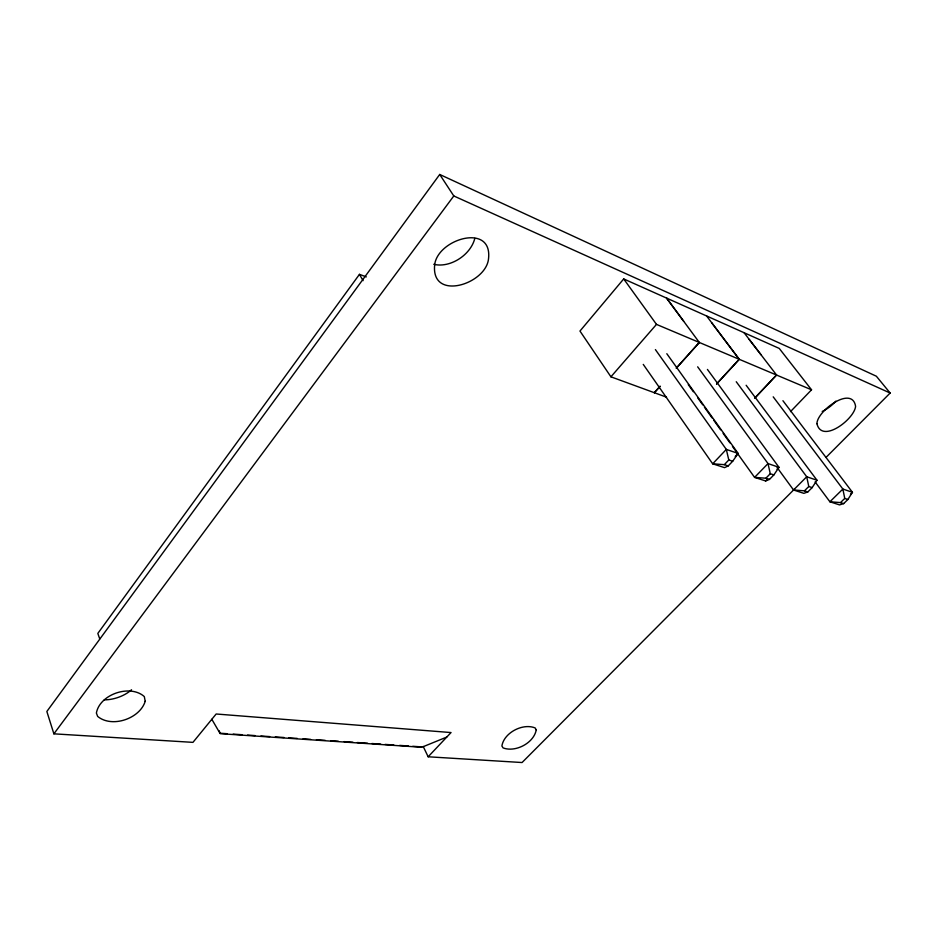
<?xml version="1.0" encoding="UTF-8"?>
<svg xmlns="http://www.w3.org/2000/svg" width="937" height="937" viewBox="0 0 937 937"><rect width="100%" height="100%" fill="white"/><g stroke="black" fill="none" stroke-linecap="round" stroke-linejoin="round"><path stroke-width="1.41" d="M815.12 481.911L829.901 501.775L839.552 504.902L843.651 503.614L847.891 499.48L852.447 492.3L782.922 400.708M777.136 467.528L793.534 489.992L803.852 493.342L807.835 491.925L812.145 487.615L816.982 480.236L746.145 385.259M732.476 446.457L754.59 477.378L765.646 480.962L769.476 479.404L773.868 474.918L778.998 467.329L707.435 369.436M643.262 364.399L712.67 463.803L724.547 467.645L728.201 465.923L732.675 461.262L738.133 453.426L666.816 353.706M366.297 276.895L359.457 274.354L97.823 633.424L99.732 638.882M826.223 457.209L890.15 393.036L876.364 376.229L439.722 174.469L46.85 711.476L53.889 733.835L192.952 742.362L216.154 713.994L451.037 732.558L428.15 756.78L423.208 746.473M53.889 733.835L453.801 195.962L439.722 174.469M790.5 411.624L811.536 389.804L779.244 348.423L623.702 278.933L579.968 331.054L610.924 376.815L666.547 397.183M610.924 376.815L656.486 324.389L811.536 389.804M654.389 392.732L660.128 386.313M676.373 368.124L699.318 342.462L666.605 298.095M654.272 392.685L660.023 386.278M676.315 368.112L699.318 342.462M716.559 383.959L739.188 359.281L706.603 315.968M716.606 383.983L739.293 359.316L711.698 322.738M776.48 375.011L754.672 398.225L776.586 375.046L744.072 332.705M735.229 456.471L738.133 453.426L726.316 449.409L712.67 463.803L724.324 464.658L728.799 459.973L726.316 449.409L655.396 349.595M777.089 469.273L778.998 467.329L768.012 463.581L754.59 477.378L765.869 478.221L770.273 473.724L768.012 463.581L697.667 366.824M765.646 480.962L767.555 479.018M794.26 489.29L522.061 762.531L428.15 756.78M816.982 480.236L806.722 476.757L793.534 489.992L804.461 490.824L808.783 486.502L806.722 476.757L736.236 381.734M850.468 494.244L852.447 492.3L842.867 489.044L829.901 501.775L840.501 502.583L844.752 498.437L842.867 489.044L773.201 396.831M446.773 737.068L421.755 747.269L220.195 733.671L211.821 719.288M227.328 733.718L220.031 733.226L219.246 730.813M233.172 734.116L241.933 734.713M247.567 735.041L255.075 735.604M260.919 736.002L269.68 736.587M275.314 736.915L284.075 737.513M288.666 737.876L297.216 738.403M303.061 738.801L310.569 739.363M316.413 739.761L325.174 740.347M330.796 740.675L338.316 741.237M344.16 741.635L352.921 742.233M357.302 742.526L367.527 743.217M371.907 743.521L380.668 744.107M385.048 744.411L393.821 744.997M399.654 745.395L408.415 745.993M412.795 746.285L421.568 746.883M724.324 464.658L728.201 465.923M765.869 478.221L769.476 479.404M804.461 490.824L807.835 491.925M840.501 502.583L843.651 503.614M728.799 459.973L732.675 461.262M770.273 473.724L773.868 474.918M808.783 486.502L812.145 487.615M844.752 498.437L847.891 499.48M453.801 195.962L890.15 393.036M749.143 339.323L761.055 354.783M683.635 321.192L666.5 298.048M623.702 278.933L656.486 324.389M688.273 384.615L693.38 391.748M697.62 397.698L702.727 404.831M704.425 407.208L712.073 417.914M713.783 420.291L720.576 429.814M723.13 433.374L729.935 442.885M359.457 274.354L363.064 280.655M474.813 238.349A29.773 21.364 -34.8 0 1 433.772 264.281M131.543 689.761A25.252 13.868 -18.5 0 1 104.288 699.845M835.874 401.118A22.629 11.431 -37.6 0 1 822.217 411.448M145.2 701.309C139.918 718.679 111.913 728.295 97.659 716.418L96.382 713.057C99.697 694.27 130.149 683.881 144.31 696.589L145.2 701.309M536.233 729.911C533.879 743.053 515.409 752.657 503.087 747.902L501.904 746.004C503.919 732.734 522.905 722.849 535.156 727.955L536.233 729.911M816.935 423.7C821.878 444.208 854.579 419.003 855.586 406.307C852.143 384.92 816.97 410.98 816.935 423.7M434.709 264.433C430.528 301.222 484.23 284.989 488.364 260.017C493.881 222.292 438.2 238.548 434.709 264.433"/></g></svg>
